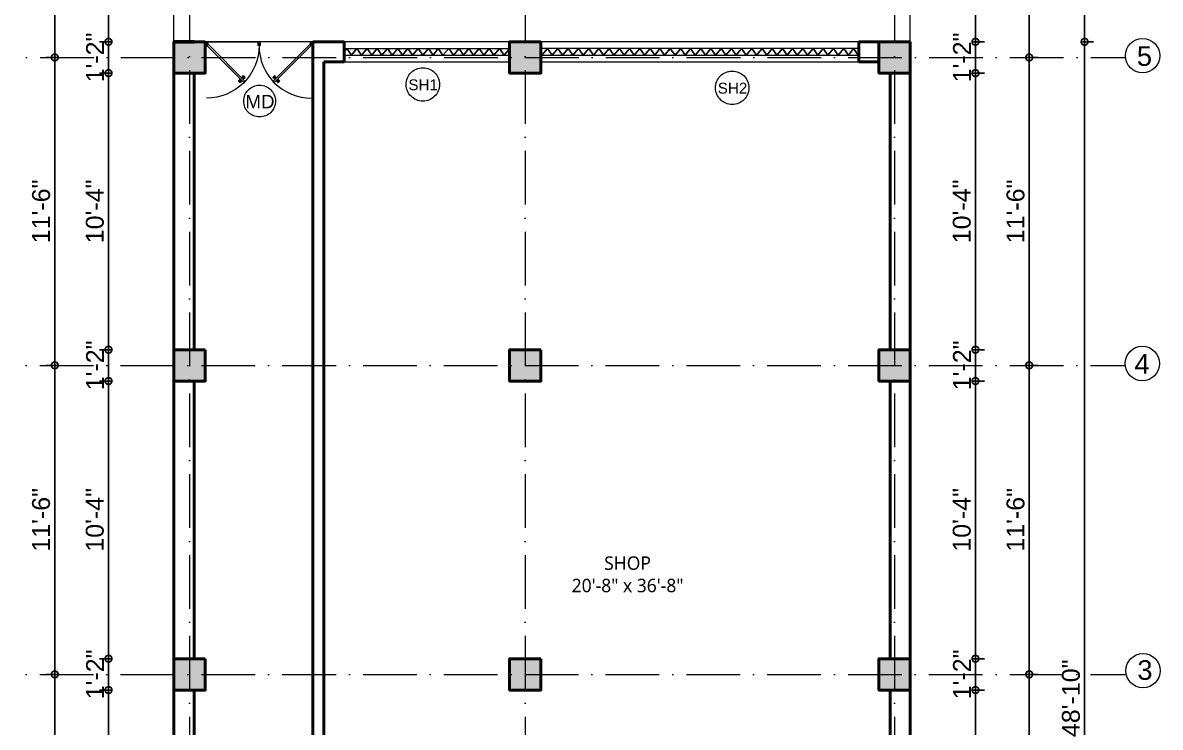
# Model space of a CAD drawing. Header units: inches. Extents: x -71 to 2682309, y -3332 to 801571.
# Drawn here: x 2667798 to 2668306, y 798601 to 798916 of the extents above; entities that cross this region are included whole.
import ezdxf

# ---------------------------------------------------------------- set-up
doc = ezdxf.new("R2010")
doc.units = ezdxf.units.IN
doc.header["$MEASUREMENT"] = 0
doc.header["$PDMODE"] = 99
for name, pattern in [('ACAD_ISO04W100', [30, 24, -3, 0, -3]), ('ACAD_ISO10W100', [18, 12, -3, 0, -3]), ('SOLID', [0])]:
    doc.linetypes.add(name, pattern=pattern)
for name, color, linetype, lineweight in [('CENTER  LINE RA', 10, 'ACAD_ISO04W100', 18), ('CONC. OUTLINE RA', 150, 'Continuous', 40), ('DOOR-WIN RA', 3, 'Continuous', 20), ('ele 4', 114, 'Continuous', 9), ('elev 2', 20, 'Continuous', 25), ('HATCH RA', 8, 'Continuous', 9), ('PUERTAS', 7, 'Continuous', 13), ('stair EA', 132, 'Continuous', 5), ('TEXT RA', 254, 'Continuous', 20), ('TEXTURE EA', 8, 'ACAD_ISO10W100', 9), ('wall EA', 24, 'Continuous', 40), ('WALL RA', 42, 'Continuous', 50), ('Win EA', 114, 'Continuous', 5)]:
    doc.layers.add(name, color=color, linetype=linetype, lineweight=lineweight)
for name, color, linetype in [('HACTH', 7, 'Continuous'), ('lettring', 7, 'Continuous'), ('text EA', 7, 'Continuous')]:
    doc.layers.add(name, color=color, linetype=linetype)
doc.styles.add('EAPL', font='arial.ttf', dxfattribs={"height": 8})
doc.styles.get("Standard").update_dxf_attribs({"font": 'arial.ttf'})
doc.dimstyles.new('EA Copy of 1-8', dxfattribs={"dimtxt": 8, "dimasz": 6, "dimexe": 4, "dimexo": 6, "dimgap": 2, "dimtad": 1, "dimdec": 0, "dimzin": 0, "dimdsep": 46, "dimlunit": 3, "dimtxsty": 'EAPL', "dimblk": 'DOTSMALL', "dimcen": -0.09, "dimdle": 6, "dimclrd": 256, "dimclre": 256, "dimclrt": 256, "dimadec": 0, "dimazin": 0, "dimtfac": 8, "dimtdec": 0, "dimtix": 1, "dimtmove": 0, "dimatfit": 3, "dimldrblk": 'OPEN30', "dimfxl": 1, "dimfxlon": 1, "dimtolj": 1, "dimtzin": 0, "dimlwd": -1, "dimlwe": -1, "dimarcsym": 0})

# ---------------------------------------------------------------- blocks, each defined once
blk = doc.blocks.new('COLUMN')
at = {"layer": 'HACTH', "lineweight": 30, "transparency": 33554541}
h = blk.add_hatch(color=256, dxfattribs=at)
h.dxf.hatch_style = 1
h.paths.add_polyline_path([(2659104.19, 784576.38), (2659090.19, 784576.38), (2659090.19, 784562.38), (2659104.19, 784562.38)])
at = {"layer": 'CONC. OUTLINE RA'}
blk.add_lwpolyline([(2659090.19, 784576.38), (2659104.19, 784576.38), (2659104.19, 784562.38), (2659090.19, 784562.38)], close=True, dxfattribs=at)
blk = doc.blocks.new('3ft')
at = {"layer": 'PUERTAS', "color": 6}
for p, q in [((1.01, 2.52), (25.23, 26.74)), ((26.05, 25.92), (1.77, 1.64)), ((26.05, 25.92), (25.23, 26.74)), ((0, 2.4), (0, 0)), ((0.72, 2.4), (0, 2.4)), ((1.6, 0), (0, 0)), ((0.72, 1.52), (0.72, 2.44)), ((0.8, 1.52), (0.72, 1.52)), ((0.8, 1.52), (0.8, 2.41)), ((0.8, 1.2), (0.8, 1.52)), ((1.6, 1.2), (0.8, 1.2)), ((1.57, 1.84), (0.94, 2.47)), ((1.63, 1.89), (0.97, 2.55)), ((1.63, 1.89), (1.57, 1.84)), ((1.77, 1.64), (1.57, 1.84)), ((1.6, 0), (1.6, 1.2)), ((34.4, 0), (34.4, 1.2)), ((34.4, 1.2), (35.2, 1.2)), ((34.4, 0), (36, 0)), ((35.2, 1.2), (35.2, 2.4)), ((35.2, 2.4), (36, 2.4)), ((36, 0), (36, 2.4))]:
    blk.add_line(p, q, dxfattribs=at)
at = {"layer": 'PUERTAS', "color": 8}
for p, q in [((22.57, 24.94), (21.65, 25.68)), ((22.63, 24.99), (21.69, 25.75)), ((22.74, 25.1), (21.84, 25.9)), ((22.13, 26.28), (21.98, 26.13)), ((22.88, 25.24), (22.01, 26.06)), ((22.13, 26.28), (22.27, 26.42)), ((22.29, 26.41), (22.27, 26.42)), ((23.16, 25.52), (22.34, 26.39)), ((23.3, 25.66), (22.5, 26.56)), ((23.41, 25.77), (22.65, 26.71)), ((22.69, 24.32), (23.02, 24.83)), ((23.46, 25.83), (22.72, 26.75)), ((22.95, 24.96), (22.84, 25.07)), ((22.98, 24.99), (22.86, 25.1)), ((23.03, 25.04), (22.91, 25.15)), ((22.91, 24.53), (23.1, 24.91)), ((23.11, 25.12), (22.99, 25.23)), ((23.13, 24.76), (23.18, 24.99)), ((23.28, 25.3), (23.17, 25.41)), ((23.36, 25.37), (23.25, 25.49)), ((23.31, 24.94), (23.28, 25.08)), ((23.41, 25.43), (23.3, 25.54)), ((23.46, 25.09), (23.32, 25.13)), ((23.44, 25.45), (23.33, 25.56)), ((23.64, 25.27), (23.41, 25.22)), ((23.87, 25.49), (23.49, 25.3)), ((24.08, 25.71), (23.57, 25.38)), ((23.63, 23.38), (24.14, 23.72)), ((23.84, 23.6), (24.22, 23.79)), ((24.07, 23.82), (24.3, 23.88)), ((24.25, 24), (24.39, 23.97)), ((24.25, 23.26), (24.99, 22.34)), ((24.27, 23.64), (24.38, 23.53)), ((24.3, 23.67), (24.41, 23.56)), ((24.3, 23.32), (25.06, 22.38)), ((24.35, 23.72), (24.46, 23.61)), ((24.4, 24.15), (24.43, 24.01)), ((24.41, 23.43), (25.2, 22.53)), ((24.43, 23.8), (24.54, 23.69)), ((24.58, 24.33), (24.52, 24.1)), ((24.55, 23.57), (25.37, 22.7)), ((24.6, 23.97), (24.72, 23.86)), ((24.8, 24.56), (24.61, 24.18)), ((25.02, 24.77), (24.68, 24.26)), ((24.68, 24.05), (24.79, 23.94)), ((24.73, 24.1), (24.85, 23.99)), ((24.76, 24.13), (24.87, 24.02)), ((24.83, 23.85), (25.7, 23.03)), ((24.97, 23.99), (25.87, 23.2)), ((25.08, 24.1), (26.02, 23.34)), ((25.14, 24.15), (26.06, 23.41)), ((25.58, 22.82), (25.43, 22.67)), ((25.58, 22.82), (25.73, 22.97)), ((25.72, 22.98), (25.73, 22.97)), ((0, 0), (36, 0))]:
    blk.add_line(p, q, dxfattribs=at)
at = {"layer": 'PUERTAS', "color": 1}
for p, q in [((21.67, 25.73), (22.17, 26.23)), ((22.49, 24.95), (21.67, 25.61)), ((21.7, 25.82), (22.14, 26.26)), ((21.73, 25.79), (21.7, 25.82)), ((22.58, 26.7), (22.14, 26.26)), ((22.67, 26.73), (22.17, 26.23)), ((22.61, 26.67), (22.58, 26.7)), ((22.6, 24.96), (23.02, 25.38)), ((22.61, 24.25), (22.92, 24.72)), ((22.62, 24.13), (22.61, 24.14)), ((22.7, 25.07), (22.71, 25.06)), ((23.45, 25.91), (22.79, 26.73)), ((22.82, 25.06), (23.08, 25.32)), ((22.94, 24.95), (22.83, 25.07)), ((22.92, 24.72), (22.92, 24.72)), ((22.93, 24.94), (23.19, 25.21)), ((22.93, 24.84), (22.93, 24.83)), ((23.44, 25.81), (23.02, 25.38)), ((23.34, 25.58), (23.08, 25.32)), ((23.46, 25.47), (23.19, 25.21)), ((23.33, 25.7), (23.34, 25.69)), ((23.45, 25.46), (23.33, 25.57)), ((23.44, 23.31), (23.45, 23.3)), ((23.56, 23.3), (24.03, 23.61)), ((23.57, 25.47), (23.57, 25.47)), ((24.15, 25.79), (23.68, 25.48)), ((23.68, 25.48), (23.68, 25.48)), ((24.03, 23.61), (24.03, 23.62)), ((24.14, 23.62), (24.14, 23.62)), ((24.25, 23.62), (24.51, 23.89)), ((24.27, 25.78), (24.26, 25.79)), ((24.26, 23.29), (24.69, 23.71)), ((24.26, 23.63), (24.37, 23.52)), ((24.26, 23.18), (24.92, 22.37)), ((24.37, 23.52), (24.63, 23.77)), ((24.37, 23.4), (24.37, 23.4)), ((24.78, 24.15), (24.51, 23.89)), ((24.89, 24.03), (24.63, 23.77)), ((25.11, 24.14), (24.69, 23.71)), ((24.77, 24.14), (24.88, 24.03)), ((24.79, 24.38), (24.78, 24.37)), ((24.78, 24.26), (24.78, 24.26)), ((25.1, 24.84), (24.79, 24.38)), ((25, 24.03), (25, 24.03)), ((25.04, 22.36), (25.54, 22.86)), ((25.09, 24.96), (25.1, 24.95)), ((25.1, 22.42), (25.13, 22.39)), ((25.13, 22.39), (25.57, 22.83)), ((25.22, 24.14), (26.03, 23.48)), ((26.04, 23.37), (25.54, 22.86)), ((26.01, 23.27), (25.57, 22.83)), ((25.98, 23.3), (26.01, 23.27))]:
    blk.add_line(p, q, dxfattribs=at)
at = {"layer": 'PUERTAS', "color": 2}
for p, q in [((21.99, 26.11), (21.98, 26.13)), ((25.42, 22.68), (25.43, 22.67))]:
    blk.add_line(p, q, dxfattribs=at)
at = {"layer": 'PUERTAS', "color": 6}
for radius in [0.155, 0.0752]:
    blk.add_circle((0.82, 2.56), radius, dxfattribs=at)
blk.add_arc((0.82, 2.56), 34.38, 359.72845, 90.03333, dxfattribs=at)
at = {"layer": 'PUERTAS', "color": 1}
for centre, start, end in [((22.54, 25.01), 231.07637, 315), ((22.67, 24.2), 135, 225), ((22.73, 26.68), 38.92363, 135), ((22.77, 25.12), 225, 315), ((22.99, 24.89), 135, 219.74275), ((22.87, 24.78), 315, 39.74275), ((23.28, 25.63), 315, 45), ((23.39, 25.86), 315, 38.92363), ((23.51, 23.36), 225, 315), ((23.51, 25.41), 50.25725, 135), ((23.62, 25.53), 230.25725, 315), ((24.09, 23.56), 50.25725, 135), ((24.2, 23.68), 230.25725, 315), ((24.2, 25.73), 45, 135), ((24.32, 23.23), 135, 218.92363), ((24.42, 23.46), 135, 225), ((24.84, 24.31), 135, 219.74275), ((24.72, 24.21), 315, 39.74275), ((24.94, 23.98), 45, 135), ((25.04, 24.89), 315, 45), ((25.17, 24.08), 51.07637, 135), ((25.98, 23.42), 315, 51.07637), ((24.98, 22.42), 218.92363, 315)]:
    blk.add_arc(centre, 0.08, start, end, dxfattribs=at)
blk = doc.blocks.new('*U327')
at = {"color": 3, "xscale": -1}
blk.add_blockref('3ft', (42, 0), dxfattribs=at)
blk = doc.blocks.new('_DotSmall')
at = {"color": 0, "linetype": 'ByBlock', "const_width": 0.5}
blk.add_lwpolyline([(-0.0625, 0, 1), (0.0625, 0, 1)], format="xyb", close=True, dxfattribs=at)
blk = doc.blocks.new('*D1178')
at = {"layer": 'Defpoints', "color": 0, "transparency": 16777216}
for p in [(2668187.59, 799029.57), (2668187.59, 798918.57), (2668022.59, 798898.6)]:
    blk.add_point(p, dxfattribs=at)
at = {"layer": 'lettring', "transparency": 16777216}
for p, q in [((2668022.59, 799028.57), (2668022.59, 799033.57)), ((2668187.59, 799028.57), (2668187.59, 799033.57)), ((2668016.59, 799029.57), (2668193.59, 799029.57))]:
    blk.add_line(p, q, dxfattribs=at)
at = {"layer": 'lettring', "transparency": 16777216, "xscale": 6, "yscale": 6, "zscale": 6, "rotation": 180}
blk.add_blockref('_DotSmall', (2668022.59, 799029.57), dxfattribs=at)
at = {"layer": 'lettring', "transparency": 16777216, "xscale": 6, "yscale": 6, "zscale": 6}
blk.add_blockref('_DotSmall', (2668187.59, 799029.57), dxfattribs=at)
at = {"layer": 'lettring', "transparency": 16777216, "insert": (2668105.09, 799035.66), "char_height": 8, "attachment_point": 5, "style": 'EAPL'}
blk.add_mtext('\\A1;13\'-9"', dxfattribs=at)
blk = doc.blocks.new('_Open30')
at = {"color": 0, "linetype": 'ByBlock', "lineweight": -2}
for p, q in [((-1, 0.268), (0, 0)), ((0, 0), (-1, -0.268)), ((0, 0), (-1, 0))]:
    blk.add_line(p, q, dxfattribs=at)
blk = doc.blocks.new('*D1179')
at = {"layer": 'Defpoints', "color": 0, "transparency": 16777216}
for p in [(2668194.59, 799053.57), (2667865.69, 798925.57), (2668194.59, 798907.57)]:
    blk.add_point(p, dxfattribs=at)
at = {"layer": 'lettring', "transparency": 16777216}
for p, q in [((2667865.69, 799052.57), (2667865.69, 799057.57)), ((2668194.59, 799052.57), (2668194.59, 799057.57)), ((2667859.69, 799053.57), (2668200.59, 799053.57))]:
    blk.add_line(p, q, dxfattribs=at)
at = {"layer": 'lettring', "transparency": 16777216, "xscale": 6, "yscale": 6, "zscale": 6, "rotation": 180}
blk.add_blockref('_DotSmall', (2667865.69, 799053.57), dxfattribs=at)
at = {"layer": 'lettring', "transparency": 16777216, "xscale": 6, "yscale": 6, "zscale": 6}
blk.add_blockref('_DotSmall', (2668194.59, 799053.57), dxfattribs=at)
at = {"layer": 'lettring', "transparency": 16777216, "insert": (2668030.14, 799059.66), "char_height": 8, "attachment_point": 5, "style": 'EAPL'}
blk.add_mtext('\\A1;27\'-5"', dxfattribs=at)
blk = doc.blocks.new('*D1182')
at = {"layer": 'Defpoints', "color": 0, "transparency": 16777216}
for p in [(2668194.59, 798943.57), (2668194.59, 798907.57), (2668223.69, 798907.57)]:
    blk.add_point(p, dxfattribs=at)
at = {"layer": 'lettring', "transparency": 16777216}
for p, q in [((2668223.69, 798949.57), (2668223.69, 798901.57)), ((2668222.69, 798943.57), (2668227.69, 798943.57)), ((2668222.69, 798907.57), (2668227.69, 798907.57))]:
    blk.add_line(p, q, dxfattribs=at)
at = {"layer": 'lettring', "transparency": 16777216, "xscale": 6, "yscale": 6, "zscale": 6}
for p, rotation in [((2668223.69, 798943.57), 90), ((2668223.69, 798907.57), 270)]:
    blk.add_blockref('_DotSmall', p, dxfattribs=dict(at, rotation=rotation))
at = {"layer": 'lettring', "transparency": 16777216, "insert": (2668217.61, 798925.57), "char_height": 8, "attachment_point": 5, "rotation": 90, "style": 'EAPL'}
blk.add_mtext("\\A1;3'", dxfattribs=at)
blk = doc.blocks.new('*D1144')
at = {"layer": 'Defpoints', "color": 0, "transparency": 16777216}
for p in [(2668194.59, 798907.57), (2668194.6, 798893.57), (2668223.69, 798893.57)]:
    blk.add_point(p, dxfattribs=at)
at = {"layer": 'lettring', "transparency": 16777216}
for p, q in [((2668223.69, 798907.57), (2668223.69, 798913.57)), ((2668222.69, 798907.57), (2668227.69, 798907.57)), ((2668223.69, 798907.57), (2668223.69, 798893.57)), ((2668222.69, 798893.57), (2668227.69, 798893.57)), ((2668223.69, 798893.57), (2668223.69, 798887.57))]:
    blk.add_line(p, q, dxfattribs=at)
at = {"layer": 'lettring', "transparency": 16777216, "xscale": 6, "yscale": 6, "zscale": 6}
for p, rotation in [((2668223.69, 798907.57), 270), ((2668223.69, 798893.57), 90)]:
    blk.add_blockref('_DotSmall', p, dxfattribs=dict(at, rotation=rotation))
at = {"layer": 'lettring', "transparency": 16777216, "insert": (2668217.68, 798900.57), "char_height": 8, "attachment_point": 5, "rotation": 90, "style": 'EAPL'}
blk.add_mtext('\\A1;1\'-2"', dxfattribs=at)
blk = doc.blocks.new('*D1145')
at = {"layer": 'Defpoints', "color": 0, "transparency": 16777216}
for p in [(2668194.59, 798893.57), (2668194.57, 798770.07), (2668223.69, 798770.07)]:
    blk.add_point(p, dxfattribs=at)
at = {"layer": 'lettring', "transparency": 16777216}
for p, q in [((2668223.69, 798899.57), (2668223.69, 798764.07)), ((2668222.69, 798893.57), (2668227.69, 798893.57)), ((2668222.69, 798770.07), (2668227.69, 798770.07))]:
    blk.add_line(p, q, dxfattribs=at)
at = {"layer": 'lettring', "transparency": 16777216, "xscale": 6, "yscale": 6, "zscale": 6}
for p, rotation in [((2668223.69, 798893.57), 90), ((2668223.69, 798770.07), 270)]:
    blk.add_blockref('_DotSmall', p, dxfattribs=dict(at, rotation=rotation))
at = {"layer": 'lettring', "transparency": 16777216, "insert": (2668217.61, 798831.82), "char_height": 8, "attachment_point": 5, "rotation": 90, "style": 'EAPL'}
blk.add_mtext('\\A1;10\'-4"', dxfattribs=at)
blk = doc.blocks.new('*D1146')
at = {"layer": 'Defpoints', "color": 0, "transparency": 16777216}
for p in [(2668194.57, 798770.07), (2668194.57, 798756.07), (2668223.69, 798756.07)]:
    blk.add_point(p, dxfattribs=at)
at = {"layer": 'lettring', "transparency": 16777216}
for p, q in [((2668223.69, 798770.07), (2668223.69, 798776.07)), ((2668222.69, 798770.07), (2668227.69, 798770.07)), ((2668223.69, 798770.07), (2668223.69, 798756.07)), ((2668222.69, 798756.07), (2668227.69, 798756.07)), ((2668223.69, 798756.07), (2668223.69, 798750.07))]:
    blk.add_line(p, q, dxfattribs=at)
at = {"layer": 'lettring', "transparency": 16777216, "xscale": 6, "yscale": 6, "zscale": 6}
for p, rotation in [((2668223.69, 798770.07), 270), ((2668223.69, 798756.07), 90)]:
    blk.add_blockref('_DotSmall', p, dxfattribs=dict(at, rotation=rotation))
at = {"layer": 'lettring', "transparency": 16777216, "insert": (2668217.68, 798763.07), "char_height": 8, "attachment_point": 5, "rotation": 90, "style": 'EAPL'}
blk.add_mtext('\\A1;1\'-2"', dxfattribs=at)
blk = doc.blocks.new('*D1147')
at = {"layer": 'Defpoints', "color": 0, "transparency": 16777216}
for p in [(2668194.57, 798756.07), (2668194.59, 798632.07), (2668223.69, 798632.07)]:
    blk.add_point(p, dxfattribs=at)
at = {"layer": 'lettring', "transparency": 16777216}
for p, q in [((2668223.69, 798762.07), (2668223.69, 798626.07)), ((2668222.69, 798756.07), (2668227.69, 798756.07)), ((2668222.69, 798632.07), (2668227.69, 798632.07))]:
    blk.add_line(p, q, dxfattribs=at)
at = {"layer": 'lettring', "transparency": 16777216, "xscale": 6, "yscale": 6, "zscale": 6}
for p, rotation in [((2668223.69, 798756.07), 90), ((2668223.69, 798632.07), 270)]:
    blk.add_blockref('_DotSmall', p, dxfattribs=dict(at, rotation=rotation))
at = {"layer": 'lettring', "transparency": 16777216, "insert": (2668217.61, 798694.07), "char_height": 8, "attachment_point": 5, "rotation": 90, "style": 'EAPL'}
blk.add_mtext('\\A1;10\'-4"', dxfattribs=at)
blk = doc.blocks.new('*D1148')
at = {"layer": 'Defpoints', "color": 0, "transparency": 16777216}
for p in [(2668194.59, 798632.07), (2668194.55, 798618.07), (2668223.69, 798618.07)]:
    blk.add_point(p, dxfattribs=at)
at = {"layer": 'lettring', "transparency": 16777216}
for p, q in [((2668223.69, 798632.07), (2668223.69, 798638.07)), ((2668222.69, 798632.07), (2668227.69, 798632.07)), ((2668223.69, 798632.07), (2668223.69, 798618.07)), ((2668222.69, 798618.07), (2668227.69, 798618.07)), ((2668223.69, 798618.07), (2668223.69, 798612.07))]:
    blk.add_line(p, q, dxfattribs=at)
at = {"layer": 'lettring', "transparency": 16777216, "xscale": 6, "yscale": 6, "zscale": 6}
for p, rotation in [((2668223.69, 798632.07), 270), ((2668223.69, 798618.07), 90)]:
    blk.add_blockref('_DotSmall', p, dxfattribs=dict(at, rotation=rotation))
at = {"layer": 'lettring', "transparency": 16777216, "insert": (2668217.68, 798625.07), "char_height": 8, "attachment_point": 5, "rotation": 90, "style": 'EAPL'}
blk.add_mtext('\\A1;1\'-2"', dxfattribs=at)
blk = doc.blocks.new('*D1149')
at = {"layer": 'Defpoints', "color": 0, "transparency": 16777216}
for p in [(2668194.55, 798618.07), (2668194.6, 798463.07), (2668223.69, 798463.07)]:
    blk.add_point(p, dxfattribs=at)
at = {"layer": 'lettring', "transparency": 16777216}
for p, q in [((2668223.69, 798624.07), (2668223.69, 798457.07)), ((2668222.69, 798618.07), (2668227.69, 798618.07)), ((2668222.69, 798463.07), (2668227.69, 798463.07))]:
    blk.add_line(p, q, dxfattribs=at)
at = {"layer": 'lettring', "transparency": 16777216, "xscale": 6, "yscale": 6, "zscale": 6}
for p, rotation in [((2668223.69, 798618.07), 90), ((2668223.69, 798463.07), 270)]:
    blk.add_blockref('_DotSmall', p, dxfattribs=dict(at, rotation=rotation))
at = {"layer": 'lettring', "transparency": 16777216, "insert": (2668217.68, 798540.57), "char_height": 8, "attachment_point": 5, "rotation": 90, "style": 'EAPL'}
blk.add_mtext('\\A1;12\'-11"', dxfattribs=at)
blk = doc.blocks.new('*D1185')
at = {"layer": 'Defpoints', "color": 0, "transparency": 16777216}
for p in [(2667865.69, 798943.57), (2667836.48, 798907.57), (2667865.69, 798907.57)]:
    blk.add_point(p, dxfattribs=at)
at = {"layer": 'lettring', "transparency": 16777216}
for p, q in [((2667836.48, 798949.57), (2667836.48, 798901.57)), ((2667837.48, 798943.57), (2667832.48, 798943.57)), ((2667837.48, 798907.57), (2667832.48, 798907.57))]:
    blk.add_line(p, q, dxfattribs=at)
at = {"layer": 'lettring', "transparency": 16777216, "xscale": 6, "yscale": 6, "zscale": 6}
for p, rotation in [((2667836.48, 798943.57), 90), ((2667836.48, 798907.57), 270)]:
    blk.add_blockref('_DotSmall', p, dxfattribs=dict(at, rotation=rotation))
at = {"layer": 'lettring', "transparency": 16777216, "insert": (2667830.39, 798925.57), "char_height": 8, "attachment_point": 5, "rotation": 90, "style": 'EAPL'}
blk.add_mtext("\\A1;3'", dxfattribs=at)
blk = doc.blocks.new('*D1186')
at = {"layer": 'Defpoints', "color": 0, "transparency": 16777216}
for p in [(2667865.69, 798907.57), (2667836.48, 798893.57), (2667865.69, 798893.57)]:
    blk.add_point(p, dxfattribs=at)
at = {"layer": 'lettring', "transparency": 16777216}
for p, q in [((2667836.48, 798907.57), (2667836.48, 798913.57)), ((2667837.48, 798907.57), (2667832.48, 798907.57)), ((2667836.48, 798907.57), (2667836.48, 798893.57)), ((2667837.48, 798893.57), (2667832.48, 798893.57)), ((2667836.48, 798893.57), (2667836.48, 798887.57))]:
    blk.add_line(p, q, dxfattribs=at)
at = {"layer": 'lettring', "transparency": 16777216, "xscale": 6, "yscale": 6, "zscale": 6}
for p, rotation in [((2667836.48, 798907.57), 270), ((2667836.48, 798893.57), 90)]:
    blk.add_blockref('_DotSmall', p, dxfattribs=dict(at, rotation=rotation))
at = {"layer": 'lettring', "transparency": 16777216, "insert": (2667830.46, 798900.57), "char_height": 8, "attachment_point": 5, "rotation": 90, "style": 'EAPL'}
blk.add_mtext('\\A1;1\'-2"', dxfattribs=at)
blk = doc.blocks.new('*D1153')
at = {"layer": 'Defpoints', "color": 0, "transparency": 16777216}
for p in [(2667865.69, 798893.57), (2667836.48, 798770.07), (2667865.7, 798770.07)]:
    blk.add_point(p, dxfattribs=at)
at = {"layer": 'lettring', "transparency": 16777216}
for p, q in [((2667836.48, 798899.57), (2667836.48, 798764.07)), ((2667837.48, 798893.57), (2667832.48, 798893.57)), ((2667837.48, 798770.07), (2667832.48, 798770.07))]:
    blk.add_line(p, q, dxfattribs=at)
at = {"layer": 'lettring', "transparency": 16777216, "xscale": 6, "yscale": 6, "zscale": 6}
for p, rotation in [((2667836.48, 798893.57), 90), ((2667836.48, 798770.07), 270)]:
    blk.add_blockref('_DotSmall', p, dxfattribs=dict(at, rotation=rotation))
at = {"layer": 'lettring', "transparency": 16777216, "insert": (2667830.39, 798831.82), "char_height": 8, "attachment_point": 5, "rotation": 90, "style": 'EAPL'}
blk.add_mtext('\\A1;10\'-4"', dxfattribs=at)
blk = doc.blocks.new('*D1154')
at = {"layer": 'Defpoints', "color": 0, "transparency": 16777216}
for p in [(2667865.7, 798770.07), (2667836.48, 798756.07), (2667865.7, 798756.07)]:
    blk.add_point(p, dxfattribs=at)
at = {"layer": 'lettring', "transparency": 16777216}
for p, q in [((2667836.48, 798770.07), (2667836.48, 798776.07)), ((2667837.48, 798770.07), (2667832.48, 798770.07)), ((2667836.48, 798770.07), (2667836.48, 798756.07)), ((2667837.48, 798756.07), (2667832.48, 798756.07)), ((2667836.48, 798756.07), (2667836.48, 798750.07))]:
    blk.add_line(p, q, dxfattribs=at)
at = {"layer": 'lettring', "transparency": 16777216, "xscale": 6, "yscale": 6, "zscale": 6}
for p, rotation in [((2667836.48, 798770.07), 270), ((2667836.48, 798756.07), 90)]:
    blk.add_blockref('_DotSmall', p, dxfattribs=dict(at, rotation=rotation))
at = {"layer": 'lettring', "transparency": 16777216, "insert": (2667830.46, 798763.07), "char_height": 8, "attachment_point": 5, "rotation": 90, "style": 'EAPL'}
blk.add_mtext('\\A1;1\'-2"', dxfattribs=at)
blk = doc.blocks.new('*D1155')
at = {"layer": 'Defpoints', "color": 0, "transparency": 16777216}
for p in [(2667865.7, 798756.07), (2667836.48, 798632.07), (2667865.69, 798632.07)]:
    blk.add_point(p, dxfattribs=at)
at = {"layer": 'lettring', "transparency": 16777216}
for p, q in [((2667836.48, 798762.07), (2667836.48, 798626.07)), ((2667837.48, 798756.07), (2667832.48, 798756.07)), ((2667837.48, 798632.07), (2667832.48, 798632.07))]:
    blk.add_line(p, q, dxfattribs=at)
at = {"layer": 'lettring', "transparency": 16777216, "xscale": 6, "yscale": 6, "zscale": 6}
for p, rotation in [((2667836.48, 798756.07), 90), ((2667836.48, 798632.07), 270)]:
    blk.add_blockref('_DotSmall', p, dxfattribs=dict(at, rotation=rotation))
at = {"layer": 'lettring', "transparency": 16777216, "insert": (2667830.39, 798694.07), "char_height": 8, "attachment_point": 5, "rotation": 90, "style": 'EAPL'}
blk.add_mtext('\\A1;10\'-4"', dxfattribs=at)
blk = doc.blocks.new('*D1156')
at = {"layer": 'Defpoints', "color": 0, "transparency": 16777216}
for p in [(2667865.7, 798632.07), (2667836.48, 798618.07), (2667865.7, 798618.07)]:
    blk.add_point(p, dxfattribs=at)
at = {"layer": 'lettring', "transparency": 16777216}
for p, q in [((2667836.48, 798632.07), (2667836.48, 798638.07)), ((2667837.48, 798632.07), (2667832.48, 798632.07)), ((2667836.48, 798632.07), (2667836.48, 798618.07)), ((2667837.48, 798618.07), (2667832.48, 798618.07)), ((2667836.48, 798618.07), (2667836.48, 798612.07))]:
    blk.add_line(p, q, dxfattribs=at)
at = {"layer": 'lettring', "transparency": 16777216, "xscale": 6, "yscale": 6, "zscale": 6}
for p, rotation in [((2667836.48, 798632.07), 270), ((2667836.48, 798618.07), 90)]:
    blk.add_blockref('_DotSmall', p, dxfattribs=dict(at, rotation=rotation))
at = {"layer": 'lettring', "transparency": 16777216, "insert": (2667830.46, 798625.07), "char_height": 8, "attachment_point": 5, "rotation": 90, "style": 'EAPL'}
blk.add_mtext('\\A1;1\'-2"', dxfattribs=at)
blk = doc.blocks.new('*D1187')
at = {"layer": 'Defpoints', "color": 0, "transparency": 16777216}
for p in [(2667865.7, 798618.07), (2667836.48, 798463.07), (2667865.69, 798463.07)]:
    blk.add_point(p, dxfattribs=at)
at = {"layer": 'lettring', "transparency": 16777216}
for p, q in [((2667836.48, 798624.07), (2667836.48, 798457.07)), ((2667837.48, 798618.07), (2667832.48, 798618.07)), ((2667837.48, 798463.07), (2667832.48, 798463.07))]:
    blk.add_line(p, q, dxfattribs=at)
at = {"layer": 'lettring', "transparency": 16777216, "xscale": 6, "yscale": 6, "zscale": 6}
for p, rotation in [((2667836.48, 798618.07), 90), ((2667836.48, 798463.07), 270)]:
    blk.add_blockref('_DotSmall', p, dxfattribs=dict(at, rotation=rotation))
at = {"layer": 'lettring', "transparency": 16777216, "insert": (2667830.46, 798540.57), "char_height": 8, "attachment_point": 5, "rotation": 90, "style": 'EAPL'}
blk.add_mtext('\\A1;12\'-11"', dxfattribs=at)
blk = doc.blocks.new('*D1162')
at = {"layer": 'Defpoints', "color": 0, "transparency": 16777216}
for p in [(2668187.59, 798900.57), (2668187.6, 798763.07), (2668247.71, 798763.07)]:
    blk.add_point(p, dxfattribs=at)
at = {"layer": 'lettring', "transparency": 16777216}
for p, q in [((2668247.71, 798906.57), (2668247.71, 798757.07)), ((2668246.71, 798900.57), (2668251.71, 798900.57)), ((2668246.71, 798763.07), (2668251.71, 798763.07))]:
    blk.add_line(p, q, dxfattribs=at)
at = {"layer": 'lettring', "transparency": 16777216, "xscale": 6, "yscale": 6, "zscale": 6}
for p, rotation in [((2668247.71, 798900.57), 90), ((2668247.71, 798763.07), 270)]:
    blk.add_blockref('_DotSmall', p, dxfattribs=dict(at, rotation=rotation))
at = {"layer": 'lettring', "transparency": 16777216, "insert": (2668241.62, 798831.82), "char_height": 8, "attachment_point": 5, "rotation": 90, "style": 'EAPL'}
blk.add_mtext('\\A1;11\'-6"', dxfattribs=at)
blk = doc.blocks.new('*D1163')
at = {"layer": 'Defpoints', "color": 0, "transparency": 16777216}
for p in [(2668187.59, 798763.07), (2668187.59, 798625.07), (2668247.71, 798625.07)]:
    blk.add_point(p, dxfattribs=at)
at = {"layer": 'lettring', "transparency": 16777216}
for p, q in [((2668247.71, 798769.07), (2668247.71, 798619.07)), ((2668246.71, 798763.07), (2668251.71, 798763.07)), ((2668246.71, 798625.07), (2668251.71, 798625.07))]:
    blk.add_line(p, q, dxfattribs=at)
at = {"layer": 'lettring', "transparency": 16777216, "xscale": 6, "yscale": 6, "zscale": 6}
for p, rotation in [((2668247.71, 798763.07), 90), ((2668247.71, 798625.07), 270)]:
    blk.add_blockref('_DotSmall', p, dxfattribs=dict(at, rotation=rotation))
at = {"layer": 'lettring', "transparency": 16777216, "insert": (2668241.62, 798694.07), "char_height": 8, "attachment_point": 5, "rotation": 90, "style": 'EAPL'}
blk.add_mtext('\\A1;11\'-6"', dxfattribs=at)
blk = doc.blocks.new('*D1164')
at = {"layer": 'Defpoints', "color": 0, "transparency": 16777216}
for p in [(2668187.59, 798625.07), (2668187.6, 798456.07), (2668247.71, 798456.07)]:
    blk.add_point(p, dxfattribs=at)
at = {"layer": 'lettring', "transparency": 16777216}
for p, q in [((2668247.71, 798631.07), (2668247.71, 798450.07)), ((2668246.71, 798625.07), (2668251.71, 798625.07)), ((2668246.71, 798456.07), (2668251.71, 798456.07))]:
    blk.add_line(p, q, dxfattribs=at)
at = {"layer": 'lettring', "transparency": 16777216, "xscale": 6, "yscale": 6, "zscale": 6}
for p, rotation in [((2668247.71, 798625.07), 90), ((2668247.71, 798456.07), 270)]:
    blk.add_blockref('_DotSmall', p, dxfattribs=dict(at, rotation=rotation))
at = {"layer": 'lettring', "transparency": 16777216, "insert": (2668241.69, 798540.57), "char_height": 8, "attachment_point": 5, "rotation": 90, "style": 'EAPL'}
blk.add_mtext('\\A1;14\'-1"', dxfattribs=at)
blk = doc.blocks.new('*D1166')
at = {"layer": 'Defpoints', "color": 0, "transparency": 16777216}
for p in [(2668194.59, 798907.57), (2668272.45, 798907.57), (2668194.51, 798321.19)]:
    blk.add_point(p, dxfattribs=at)
at = {"layer": 'lettring', "transparency": 16777216}
for p, q in [((2668272.45, 798315.19), (2668272.45, 798913.57)), ((2668271.45, 798907.57), (2668276.45, 798907.57)), ((2668271.45, 798321.19), (2668276.45, 798321.19))]:
    blk.add_line(p, q, dxfattribs=at)
at = {"layer": 'lettring', "transparency": 16777216, "xscale": 6, "yscale": 6, "zscale": 6}
for p, rotation in [((2668272.45, 798907.57), 90), ((2668272.45, 798321.19), 270)]:
    blk.add_blockref('_DotSmall', p, dxfattribs=dict(at, rotation=rotation))
at = {"layer": 'lettring', "transparency": 16777216, "insert": (2668266.36, 798614.38), "char_height": 8, "attachment_point": 5, "rotation": 90, "style": 'EAPL'}
blk.add_mtext('\\A1;48\'-10"', dxfattribs=at)
blk = doc.blocks.new('*D1190')
at = {"layer": 'Defpoints', "color": 0, "transparency": 16777216}
for p in [(2667872.69, 798900.57), (2667812.48, 798763.07), (2667872.69, 798763.07)]:
    blk.add_point(p, dxfattribs=at)
at = {"layer": 'lettring', "transparency": 16777216}
for p, q in [((2667812.48, 798906.57), (2667812.48, 798757.07)), ((2667813.48, 798900.57), (2667808.48, 798900.57)), ((2667813.48, 798763.07), (2667808.48, 798763.07))]:
    blk.add_line(p, q, dxfattribs=at)
at = {"layer": 'lettring', "transparency": 16777216, "xscale": 6, "yscale": 6, "zscale": 6}
for p, rotation in [((2667812.48, 798900.57), 90), ((2667812.48, 798763.07), 270)]:
    blk.add_blockref('_DotSmall', p, dxfattribs=dict(at, rotation=rotation))
at = {"layer": 'lettring', "transparency": 16777216, "insert": (2667806.39, 798831.82), "char_height": 8, "attachment_point": 5, "rotation": 90, "style": 'EAPL'}
blk.add_mtext('\\A1;11\'-6"', dxfattribs=at)
blk = doc.blocks.new('*D1167')
at = {"layer": 'Defpoints', "color": 0, "transparency": 16777216}
for p in [(2667872.69, 798763.07), (2667812.48, 798625.07), (2667872.69, 798625.07)]:
    blk.add_point(p, dxfattribs=at)
at = {"layer": 'lettring', "transparency": 16777216}
for p, q in [((2667812.48, 798769.07), (2667812.48, 798619.07)), ((2667813.48, 798763.07), (2667808.48, 798763.07)), ((2667813.48, 798625.07), (2667808.48, 798625.07))]:
    blk.add_line(p, q, dxfattribs=at)
at = {"layer": 'lettring', "transparency": 16777216, "xscale": 6, "yscale": 6, "zscale": 6}
for p, rotation in [((2667812.48, 798763.07), 90), ((2667812.48, 798625.07), 270)]:
    blk.add_blockref('_DotSmall', p, dxfattribs=dict(at, rotation=rotation))
at = {"layer": 'lettring', "transparency": 16777216, "insert": (2667806.39, 798694.07), "char_height": 8, "attachment_point": 5, "rotation": 90, "style": 'EAPL'}
blk.add_mtext('\\A1;11\'-6"', dxfattribs=at)
blk = doc.blocks.new('*D1168')
at = {"layer": 'Defpoints', "color": 0, "transparency": 16777216}
for p in [(2667872.69, 798625.07), (2667812.48, 798456.07), (2667872.69, 798456.07)]:
    blk.add_point(p, dxfattribs=at)
at = {"layer": 'lettring', "transparency": 16777216}
for p, q in [((2667812.48, 798631.07), (2667812.48, 798450.07)), ((2667813.48, 798625.07), (2667808.48, 798625.07)), ((2667813.48, 798456.07), (2667808.48, 798456.07))]:
    blk.add_line(p, q, dxfattribs=at)
at = {"layer": 'lettring', "transparency": 16777216, "xscale": 6, "yscale": 6, "zscale": 6}
for p, rotation in [((2667812.48, 798625.07), 90), ((2667812.48, 798456.07), 270)]:
    blk.add_blockref('_DotSmall', p, dxfattribs=dict(at, rotation=rotation))
at = {"layer": 'lettring', "transparency": 16777216, "insert": (2667806.46, 798540.57), "char_height": 8, "attachment_point": 5, "rotation": 90, "style": 'EAPL'}
blk.add_mtext('\\A1;14\'-1"', dxfattribs=at)
blk = doc.blocks.new('*D1169')
at = {"layer": 'Defpoints', "color": 0, "transparency": 16777216}
for p in [(2667787.74, 798907.57), (2667865.69, 798907.57), (2667865.69, 798449.07)]:
    blk.add_point(p, dxfattribs=at)
at = {"layer": 'lettring', "transparency": 16777216}
for p, q in [((2667787.74, 798443.07), (2667787.74, 798913.57)), ((2667788.74, 798907.57), (2667783.74, 798907.57)), ((2667788.74, 798449.07), (2667783.74, 798449.07))]:
    blk.add_line(p, q, dxfattribs=at)
at = {"layer": 'lettring', "transparency": 16777216, "xscale": 6, "yscale": 6, "zscale": 6}
for p, rotation in [((2667787.74, 798907.57), 90), ((2667787.74, 798449.07), 270)]:
    blk.add_blockref('_DotSmall', p, dxfattribs=dict(at, rotation=rotation))
at = {"layer": 'lettring', "transparency": 16777216, "insert": (2667781.65, 798678.32), "char_height": 8, "attachment_point": 5, "rotation": 90, "style": 'EAPL'}
blk.add_mtext('\\A1;38\'-3"', dxfattribs=at)

msp = doc.modelspace()

# ---------------------------------------------------------------- linework, layer by layer
at = {"layer": 'CENTER  LINE RA', "linetype": 'ACAD_ISO10W100', "ltscale": 2}
for p, q in [((2667872.69, 799075.45), (2667872.69, 798199.2)), ((2668022.59, 799075.45), (2668022.59, 798199.2)), ((2668187.59, 799075.45), (2668187.59, 798199.2)), ((2667769.78, 798900.57), (2668290.68, 798900.57)), ((2667769.69, 798763.07), (2668290.59, 798763.07)), ((2667769.69, 798625.07), (2668290.59, 798625.07))]:
    msp.add_line(p, q, dxfattribs=at)
at = {"layer": 'Defpoints'}
for points in [[(2667787.74, 799053.57), (2668272.45, 799053.57), (2668272.45, 798223.17), (2667787.74, 798223.17)], [(2667812.48, 799029.57), (2668247.71, 799029.57), (2668247.71, 798247.91), (2667812.48, 798247.91)], [(2667836.48, 799005.57), (2668223.71, 799005.57), (2668223.71, 798271.91), (2667836.48, 798271.91)]]:
    msp.add_lwpolyline(points, close=True, dxfattribs=at)
at = {"layer": 'DOOR-WIN RA', "linetype": 'SOLID'}
for p, q in [((2668015.59, 798907.57), (2667941.68, 798907.57)), ((2667941.68, 798904.58), (2668015.59, 798904.58)), ((2668171.59, 798907.57), (2668029.59, 798907.57)), ((2668171.59, 798904.58), (2668029.59, 798904.58)), ((2667941.68, 798901.55), (2668015.59, 798901.55)), ((2667941.68, 798898.55), (2668015.59, 798898.55)), ((2668029.59, 798901.55), (2668171.59, 798901.55)), ((2668029.59, 798898.55), (2668171.59, 798898.55))]:
    msp.add_line(p, q, dxfattribs=at)
at = {"layer": 'ele 4', "linetype": 'SOLID'}
for p, q in [((2667904.25, 798907.57), (2667879.69, 798907.57)), ((2667927.68, 798907.57), (2667926.59, 798907.57))]:
    msp.add_line(p, q, dxfattribs=at)
at = {"layer": 'elev 2'}
for p, q in [((2667941.68, 798903.07), (2667942.94, 798904.58)), ((2667942.94, 798904.58), (2667945, 798901.55)), ((2667945, 798901.55), (2667947.38, 798904.58)), ((2667947.38, 798904.58), (2667949.46, 798901.55)), ((2667949.46, 798901.55), (2667952, 798904.58)), ((2667949.46, 798901.55), (2667952, 798904.58)), ((2667952, 798904.58), (2667954.06, 798901.55)), ((2667954.06, 798901.55), (2667956.43, 798904.58)), ((2667956.43, 798904.58), (2667958.52, 798901.55)), ((2667958.52, 798901.55), (2667961.05, 798904.58)), ((2667961.05, 798904.58), (2667963.14, 798901.55)), ((2667963.14, 798901.55), (2667965.68, 798904.58)), ((2667965.68, 798904.58), (2667967.73, 798901.55)), ((2667967.73, 798901.55), (2667970.11, 798904.58)), ((2667970.11, 798904.58), (2667972.19, 798901.55)), ((2667972.19, 798901.55), (2667974.73, 798904.58)), ((2667974.73, 798904.58), (2667976.82, 798901.55)), ((2667976.82, 798901.55), (2667979.36, 798904.58)), ((2667979.36, 798904.58), (2667981.41, 798901.55)), ((2667981.41, 798901.55), (2667983.79, 798904.58)), ((2667983.79, 798904.58), (2667985.87, 798901.55)), ((2667985.87, 798901.55), (2667988.41, 798904.58)), ((2667988.41, 798904.58), (2667990.5, 798901.55)), ((2667990.5, 798901.55), (2667993.04, 798904.58)), ((2667993.04, 798904.58), (2667995.09, 798901.55)), ((2667995.09, 798901.55), (2667997.47, 798904.58)), ((2667997.47, 798904.58), (2667999.55, 798901.55)), ((2667999.55, 798901.55), (2668002.09, 798904.58)), ((2667999.55, 798901.55), (2668002.09, 798904.58)), ((2668002.09, 798904.58), (2668004.15, 798901.55)), ((2668004.15, 798901.55), (2668006.52, 798904.58)), ((2668006.52, 798904.58), (2668008.61, 798901.55)), ((2668008.61, 798901.55), (2668011.15, 798904.58)), ((2668011.15, 798904.58), (2668013.23, 798901.55)), ((2668013.23, 798901.55), (2668015.59, 798904.36)), ((2668030.09, 798901.55), (2668032.62, 798904.58)), ((2668030.09, 798901.55), (2668032.62, 798904.58)), ((2668032.62, 798904.58), (2668034.68, 798901.55)), ((2668034.68, 798901.55), (2668037.22, 798904.58)), ((2668034.68, 798901.55), (2668037.22, 798904.58)), ((2668037.22, 798904.58), (2668039.27, 798901.55)), ((2668039.27, 798901.55), (2668041.81, 798904.58)), ((2668039.27, 798901.55), (2668041.81, 798904.58)), ((2668041.81, 798904.58), (2668043.87, 798901.55)), ((2668043.87, 798901.55), (2668046.41, 798904.58)), ((2668043.87, 798901.55), (2668046.41, 798904.58)), ((2668046.41, 798904.58), (2668048.46, 798901.55)), ((2668048.46, 798901.55), (2668051, 798904.58)), ((2668048.46, 798901.55), (2668051, 798904.58)), ((2668051, 798904.58), (2668053.06, 798901.55)), ((2668053.06, 798901.55), (2668055.43, 798904.58)), ((2668055.43, 798904.58), (2668057.52, 798901.55)), ((2668057.52, 798901.55), (2668060.06, 798904.58)), ((2668060.06, 798904.58), (2668062.14, 798901.55)), ((2668062.14, 798901.55), (2668064.68, 798904.58)), ((2668064.68, 798904.58), (2668066.74, 798901.55)), ((2668066.74, 798901.55), (2668069.11, 798904.58)), ((2668069.11, 798904.58), (2668071.2, 798901.55)), ((2668071.2, 798901.55), (2668073.74, 798904.58)), ((2668073.74, 798904.58), (2668075.82, 798901.55)), ((2668075.82, 798901.55), (2668078.36, 798904.58)), ((2668078.36, 798904.58), (2668080.42, 798901.55)), ((2668080.42, 798901.55), (2668082.79, 798904.58)), ((2668082.79, 798904.58), (2668084.88, 798901.55)), ((2668084.88, 798901.55), (2668087.41, 798904.58)), ((2668087.41, 798904.58), (2668089.5, 798901.55)), ((2668089.5, 798901.55), (2668092.04, 798904.58)), ((2668092.04, 798904.58), (2668094.09, 798901.55)), ((2668094.09, 798901.55), (2668096.47, 798904.58)), ((2668096.47, 798904.58), (2668098.56, 798901.55)), ((2668098.56, 798901.55), (2668101.09, 798904.58)), ((2668098.56, 798901.55), (2668101.09, 798904.58)), ((2668101.09, 798904.58), (2668103.15, 798901.55)), ((2668103.15, 798901.55), (2668105.52, 798904.58)), ((2668105.52, 798904.58), (2668107.61, 798901.55)), ((2668107.61, 798901.55), (2668110.15, 798904.58)), ((2668110.15, 798904.58), (2668112.23, 798901.55)), ((2668112.23, 798901.55), (2668114.77, 798904.58)), ((2668114.77, 798904.58), (2668116.83, 798901.55)), ((2668116.83, 798901.55), (2668119.2, 798904.58)), ((2668119.2, 798904.58), (2668121.29, 798901.55)), ((2668121.29, 798901.55), (2668123.83, 798904.58)), ((2668123.83, 798904.58), (2668125.91, 798901.55)), ((2668125.91, 798901.55), (2668128.45, 798904.58)), ((2668128.45, 798904.58), (2668130.51, 798901.55)), ((2668130.51, 798901.55), (2668132.88, 798904.58)), ((2668132.88, 798904.58), (2668134.97, 798901.55)), ((2668134.97, 798901.55), (2668137.51, 798904.58)), ((2668134.97, 798901.55), (2668137.51, 798904.58)), ((2668137.51, 798904.58), (2668139.56, 798901.55)), ((2668139.56, 798901.55), (2668141.94, 798904.58)), ((2668141.94, 798904.58), (2668144.02, 798901.55)), ((2668144.02, 798901.55), (2668146.56, 798904.58)), ((2668146.56, 798904.58), (2668148.65, 798901.55)), ((2668148.65, 798901.55), (2668151.18, 798904.58)), ((2668151.18, 798904.58), (2668153.24, 798901.55)), ((2668153.24, 798901.55), (2668155.62, 798904.58)), ((2668155.62, 798904.58), (2668157.7, 798901.55)), ((2668157.7, 798901.55), (2668160.24, 798904.58)), ((2668160.24, 798904.58), (2668162.33, 798901.55)), ((2668162.33, 798901.55), (2668164.86, 798904.58)), ((2668164.86, 798904.58), (2668166.92, 798901.55)), ((2668166.92, 798901.55), (2668169.29, 798904.58)), ((2668169.29, 798904.58), (2668171.38, 798901.55)), ((2668171.38, 798901.55), (2668171.59, 798901.8)), ((2668171.38, 798901.55), (2668171.59, 798901.8))]:
    msp.add_line(p, q, dxfattribs=at)
at = {"layer": 'HATCH RA'}
msp.add_line((2668180.59, 798907.57), (2668180.59, 798893.57), dxfattribs=at)
at = {"layer": 'stair EA'}
for p, q in [((2667865.69, 798907.57), (2667865.69, 798963.57)), ((2668194.59, 798907.57), (2668194.59, 798963.57))]:
    msp.add_line(p, q, dxfattribs=at)
at = {"layer": 'TEXTURE EA', "linetype": 'ByBlock', "ltscale": 2}
for centre in [(2668298.33, 798901.39), (2668298.24, 798763.89), (2668298.54, 798626.71)]:
    msp.add_circle(centre, 7.69, dxfattribs=at)
at = {"layer": 'TEXTURE EA', "linetype": 'ACAD_ISO10W100', "ltscale": 4}
for centre, radius in [((2667976.87, 798888.54), 7.46), ((2668115.05, 798887.03), 7.46), ((2667903.95, 798881.08), 7.09)]:
    msp.add_circle(centre, radius, dxfattribs=at)
at = {"layer": 'wall EA'}
for p, q in [((2667927.68, 798907.57), (2667941.68, 798907.57)), ((2667927.68, 798907.57), (2667927.68, 798449.07)), ((2667941.68, 798907.57), (2667941.68, 798898.55)), ((2668171.59, 798907.57), (2668171.59, 798898.55)), ((2668171.59, 798907.57), (2668180.59, 798907.57)), ((2667932.68, 798898.55), (2667941.68, 798898.55)), ((2667932.68, 798898.55), (2667932.68, 798458.07)), ((2668171.59, 798898.55), (2668180.59, 798898.55)), ((2667865.7, 798770.07), (2667865.69, 798893.57)), ((2667874.67, 798770.07), (2667874.67, 798893.57)), ((2668185.6, 798893.57), (2668185.6, 798770.07)), ((2668194.59, 798893.57), (2668194.51, 798335.19)), ((2667865.7, 798614.56), (2667865.7, 798756.07)), ((2667874.67, 798632.07), (2667874.67, 798756.07)), ((2668185.6, 798756.07), (2668185.6, 798632.07)), ((2667865.69, 798463.07), (2667865.7, 798618.56)), ((2667874.67, 798463.07), (2667874.67, 798618.07)), ((2668185.6, 798618.07), (2668185.6, 798463.07))]:
    msp.add_line(p, q, dxfattribs=at)
at = {"layer": 'WALL RA'}
msp.add_line((2667865.69, 798907.57), (2667874.66, 798907.57), dxfattribs=at)

# ---------------------------------------------------------------- block references
at = {"layer": 'HATCH RA', "lineweight": 30, "rotation": 270}
for p in [(1883303.31, 3457997.76), (1883453.21, 3457997.76), (1883618.21, 3457997.76), (1883303.32, 3457860.26), (1883453.22, 3457860.26), (1883618.22, 3457860.26), (1883303.31, 3457722.26), (1883453.21, 3457722.26), (1883618.21, 3457722.26)]:
    msp.add_blockref('COLUMN', p, dxfattribs=at)
at = {"layer": 'Win EA', "yscale": 0.6812915640384177, "zscale": 0.6812915640384177, "rotation": 180}
for p, xscale in [((2667908.33, 798907.57), 0.6812915640384177), ((2667899.07, 798907.57), -0.6812915640384177)]:
    msp.add_blockref('*U327', p, dxfattribs=dict(at, xscale=xscale))

# ---------------------------------------------------------------- texts
at = {"layer": 'text EA', "attachment_point": 2}
for s, insert, char_height, width in [('SH1', (2667977.01, 798890.8), 4.849, 9.026), ('SH2', (2668115.18, 798889.29), 4.849, 9.026), ('MD', (2667904.12, 798883.87), 6, 11.1695), ('{\\fTrebuchet MS|b0|i0|c0|p34;SHOP\\P\\pt66;20\'-8" x 36\'-8"}', (2668068.31, 798677.75), 6, 87.9157)]:
    msp.add_mtext(s, dxfattribs=dict(at, insert=insert, char_height=char_height, width=width))
at = {"layer": 'TEXT RA', "char_height": 8.76, "attachment_point": 1}
for s, insert in [('5', (2668295.77, 798905.57)), ('4', (2668294.68, 798768.07)), ('3', (2668295.99, 798631.39))]:
    msp.add_mtext_dynamic_manual_height_columns(s, width=8.7644, gutter_width=43.82, heights=[0], dxfattribs=dict(at, insert=insert))

# ---------------------------------------------------------------- dimensions: what is measured, and where the dimension line sits
at = {"layer": 'lettring'}
for base, p1, p2, picture, middle in [((2668194.59, 799053.57), (2667865.69, 798925.57), (2668194.59, 798907.57), '*D1179', (2668030.14, 799059.66)), ((2668187.59, 799029.57), (2668022.59, 798898.6), (2668187.59, 798918.57), '*D1178', (2668105.09, 799035.66))]:
    dim = msp.add_linear_dim(base=base, p1=p1, p2=p2, dimstyle='EA Copy of 1-8', dxfattribs=at)
    dim.commit()
    dim.dimension.update_dxf_attribs({"geometry": picture, "text_midpoint": middle})
for base, p1, p2, picture, middle in [((2667836.48, 798907.57), (2667865.69, 798943.57), (2667865.69, 798907.57), '*D1185', (2667830.39, 798925.57)), ((2668223.69, 798907.57), (2668194.59, 798943.57), (2668194.59, 798907.57), '*D1182', (2668217.61, 798925.57)), ((2667836.48, 798893.57), (2667865.69, 798907.57), (2667865.69, 798893.57), '*D1186', (2667830.46, 798900.57)), ((2668223.69, 798893.57), (2668194.59, 798907.57), (2668194.6, 798893.57), '*D1144', (2668217.68, 798900.57)), ((2667836.4784, 798770.0733), (2667865.6927, 798893.5734), (2667865.6957, 798770.0733), '*D1153', (2667830.3938, 798831.8233)), ((2668223.6927, 798770.0732), (2668194.5894, 798893.5733), (2668194.5691, 798770.0732), '*D1145', (2668217.6081, 798831.8232)), ((2667836.48, 798756.07), (2667865.7, 798770.07), (2667865.7, 798756.07), '*D1154', (2667830.46, 798763.07)), ((2668223.69, 798756.07), (2668194.57, 798770.07), (2668194.57, 798756.07), '*D1146', (2668217.68, 798763.07)), ((2667812.48, 798625.07), (2667872.69, 798763.07), (2667872.69, 798625.07), '*D1167', (2667806.39, 798694.07)), ((2668247.71, 798625.07), (2668187.59, 798763.07), (2668187.59, 798625.07), '*D1163', (2668241.62, 798694.07)), ((2667836.48, 798632.07), (2667865.7, 798756.07), (2667865.69, 798632.07), '*D1155', (2667830.39, 798694.07)), ((2668223.69, 798632.07), (2668194.57, 798756.07), (2668194.59, 798632.07), '*D1147', (2668217.61, 798694.07)), ((2667836.48, 798618.07), (2667865.7, 798632.07), (2667865.7, 798618.07), '*D1156', (2667830.46, 798625.07)), ((2668223.69, 798618.07), (2668194.59, 798632.07), (2668194.55, 798618.07), '*D1148', (2668217.68, 798625.07)), ((2667812.48, 798456.07), (2667872.69, 798625.07), (2667872.69, 798456.07), '*D1168', (2667806.46, 798540.57)), ((2668247.71, 798456.07), (2668187.59, 798625.07), (2668187.6, 798456.07), '*D1164', (2668241.69, 798540.57)), ((2667836.48, 798463.07), (2667865.7, 798618.07), (2667865.69, 798463.07), '*D1187', (2667830.46, 798540.57)), ((2668223.69, 798463.07), (2668194.55, 798618.07), (2668194.6, 798463.07), '*D1149', (2668217.68, 798540.57))]:
    dim = msp.add_linear_dim(base=base, p1=p1, p2=p2, angle=90, dimstyle='EA Copy of 1-8', override={"dimtmove": 1}, dxfattribs=at)
    dim.commit()
    dim.dimension.update_dxf_attribs({"geometry": picture, "text_midpoint": middle})
for base, p1, p2, picture, middle in [((2667787.7379, 798907.5734), (2667865.6927, 798449.0733), (2667865.6927, 798907.5734), '*D1169', (2667781.6506, 798678.3233)), ((2668272.45, 798907.57), (2668194.51, 798321.19), (2668194.59, 798907.57), '*D1166', (2668266.36, 798614.38)), ((2667812.4784, 798763.0733), (2667872.6927, 798900.5734), (2667872.6927, 798763.0733), '*D1190', (2667806.3938, 798831.8233)), ((2668247.7085, 798763.0732), (2668187.5894, 798900.5733), (2668187.6006, 798763.0732), '*D1162', (2668241.6239, 798831.8232))]:
    dim = msp.add_linear_dim(base=base, p1=p1, p2=p2, angle=90, dimstyle='EA Copy of 1-8', dxfattribs=at)
    dim.commit()
    dim.dimension.update_dxf_attribs({"geometry": picture, "text_midpoint": middle})

doc.saveas('drawing.dxf')
